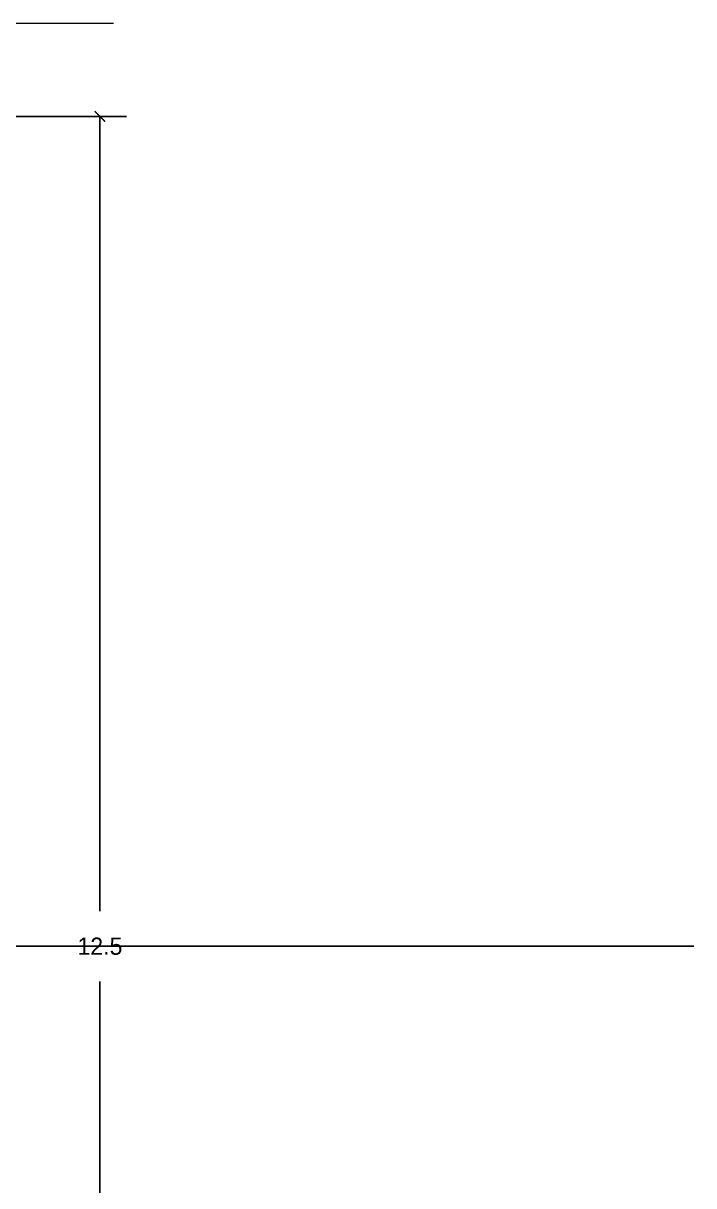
# Model space of a CAD drawing. Header units: millimetres. Extents: x 223 to 336, y 70 to 139.
# Drawn here: x 279.06 to 284.11, y 125.89 to 134.65 of the extents above; entities that cross this region are included whole.
import ezdxf

# ---------------------------------------------------------------- set-up
doc = ezdxf.new("R2010")
doc.units = ezdxf.units.MM
doc.layers.add('COTAS', color=3, linetype='Continuous', lineweight=9)
doc.layers.add('pisos', color=8, linetype='Continuous')
doc.dimstyles.new('ISO-25', dxfattribs={"dimtxt": 0.13, "dimasz": 0.08, "dimexe": 0.2, "dimexo": 0.2, "dimgap": 0.2, "dimtad": 0, "dimtih": 1, "dimtoh": 1, "dimdec": 3, "dimdsep": 46, "dimtxsty": 'Standard', "dimblk": 'ARCHTICK', "dimcen": 3, "dimadec": 0, "dimazin": 0, "dimtfac": 1, "dimtdec": 3, "dimtmove": 0, "dimatfit": 3, "dimldrblk": 'ARCHTICK', "dimfxl": 1, "dimarcsym": 0})

# ---------------------------------------------------------------- blocks, each defined once
blk = doc.blocks.new('_ARCHTICK')
at = {"color": 0, "linetype": 'ByBlock', "const_width": 0.15}
blk.add_lwpolyline([(-0.5, -0.5), (0.5, 0.5)], dxfattribs=at)
blk = doc.blocks.new('*D159')
at = {"layer": 'COTAS', "color": 0, "lineweight": -2, "ltscale": 0.05, "transparency": 16777216}
for p, q in [((278.2431, 133.9458), (279.8401, 133.9458)), ((279.6401, 133.9458), (279.6401, 127.9608)), ((279.6401, 121.4458), (279.6401, 127.4308)), ((278.2431, 121.4458), (279.8401, 121.4458))]:
    blk.add_line(p, q, dxfattribs=at)
at = {"layer": 'Defpoints', "color": 0, "ltscale": 0.05, "transparency": 16777216}
for p in [(278.0431, 133.9458), (278.0431, 121.4458), (279.6401, 121.4458)]:
    blk.add_point(p, dxfattribs=at)
at = {"layer": 'COTAS', "color": 0, "lineweight": -2, "ltscale": 0.05, "transparency": 16777216, "xscale": 0.08, "yscale": 0.08, "zscale": 0.08}
for p, rotation in [((279.6401, 133.9458), 90), ((279.6401, 121.4458), 270)]:
    blk.add_blockref('_ARCHTICK', p, dxfattribs=dict(at, rotation=rotation))
at = {"layer": 'COTAS', "color": 0, "ltscale": 0.05, "transparency": 16777216, "insert": (279.6401, 127.6958), "char_height": 0.13, "attachment_point": 5}
blk.add_mtext('12.5', dxfattribs=at)

msp = doc.modelspace()

# ---------------------------------------------------------------- linework, layer by layer
at = {"layer": 'COTAS', "color": 6, "ltscale": 0.05}
msp.add_line((241.4611, 134.64728), (279.74162, 134.64728), dxfattribs=at)
at = {"layer": 'pisos', "color": 6, "ltscale": 0.05}
msp.add_line((284.10929, 127.69582), (239.99085, 127.69582), dxfattribs=at)

# ---------------------------------------------------------------- dimensions: what is measured, and where the dimension line sits
at = {"layer": 'COTAS', "ltscale": 0.05}
dim = msp.add_linear_dim(base=(279.6401, 121.44582), p1=(278.04312, 133.94582), p2=(278.04312, 121.44582), angle=90, dimstyle='ISO-25', override={"dimscale": 1}, dxfattribs=at)
dim.commit()
dim.dimension.update_dxf_attribs({"geometry": '*D159', "text_midpoint": (279.6401, 127.69582)})

doc.saveas('drawing.dxf')
